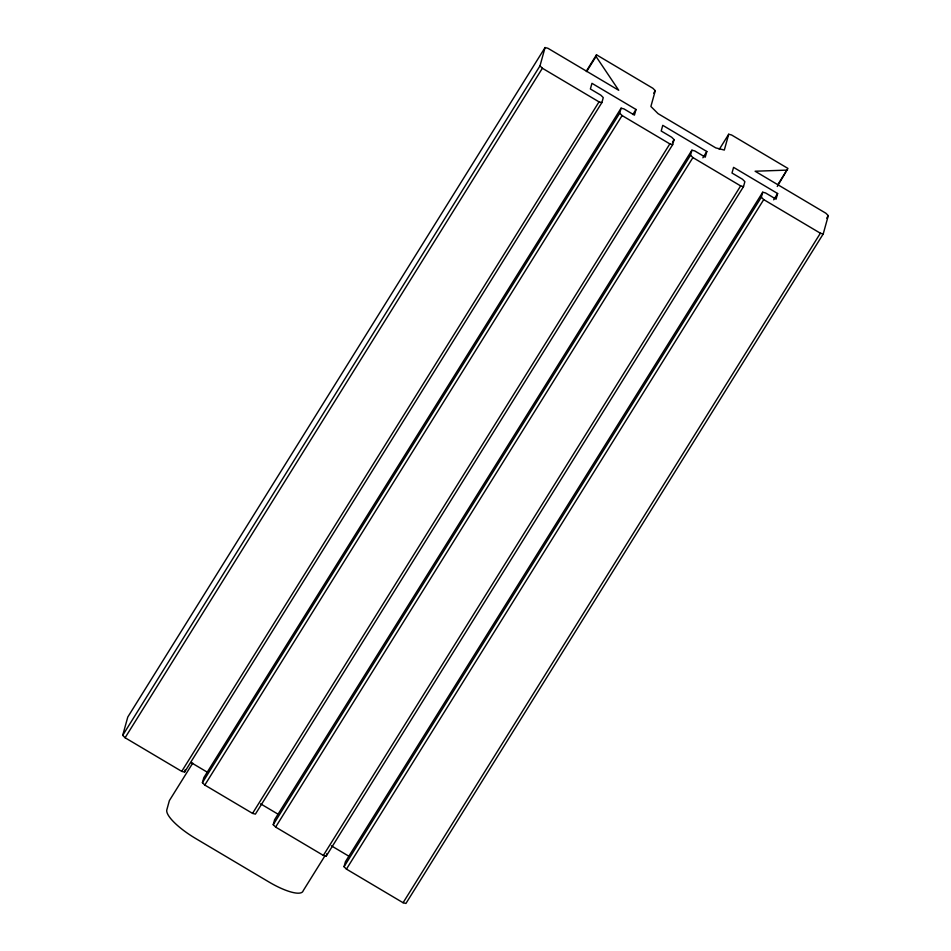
<?xml version="1.0" encoding="UTF-8"?>
<svg xmlns="http://www.w3.org/2000/svg" width="951" height="951" viewBox="0 0 951 951"><rect width="100%" height="100%" fill="white"/><g stroke="black" fill="none" stroke-linecap="round" stroke-linejoin="round"><path stroke-width="1.43" d="M787.487 170.098L755.106 171.228L825.908 213.25L828.297 215.639L823.221 233.946L405.934 903.45L403.081 902.725L346.437 869.107L344.048 866.718L345.427 861.725L762.714 192.221L765.567 192.946L776.064 199.175L777.633 193.517L733.566 167.364L731.997 173.023L742.493 179.252L744.883 181.641L743.504 186.634L326.205 856.138L323.352 855.413L275.624 827.085L273.234 824.695L274.613 819.703L691.912 150.199L694.765 150.924L705.25 157.153L706.819 151.494L662.764 125.342L661.195 131L671.679 137.229L674.069 139.619L672.69 144.611L255.403 814.115L252.55 813.39L204.81 785.062L202.42 782.673L203.811 777.68L621.098 108.176L623.951 108.901L634.436 115.13L636.005 109.472L591.95 83.319L590.381 88.978L600.877 95.207L603.267 97.596L601.876 102.589L184.589 772.093L181.736 771.368L125.092 737.75L122.703 735.361L127.779 717.054L545.066 47.55L547.919 48.275L618.732 90.297L596.039 56.478L596.503 54.813L652.885 88.277L655.275 90.666L650.888 106.476L658.068 113.644L715.758 147.881L724.317 150.056L728.704 134.246L731.557 134.971L787.951 168.434L777.264 186.491M184.589 772.093L185.279 769.597M122.703 735.361L539.99 65.857L545.066 47.55M326.205 856.138L326.906 853.641M202.42 782.673L619.707 113.169L621.098 108.176M273.234 824.695L690.521 155.191L691.912 150.199M344.048 866.718L761.335 197.214L762.714 192.221M125.092 737.75L542.379 68.246L539.99 65.857M586.28 71.206L596.503 54.813M586.601 71.61L596.039 56.478M181.736 771.368L599.023 101.864L601.876 102.589M192.732 763.142L169.373 800.611L166.841 809.765A36.709 9.974 31.9 0 0 195.537 838.425L268.967 882.005A36.709 9.974 31.9 0 0 303.214 890.695L325.016 855.722M204.81 785.062L622.109 115.558L619.707 113.169M632.867 114.512L636.005 109.472M653.706 93.186L655.275 90.666M252.55 813.39L669.837 143.886L672.69 144.611M672.5 142.139L674.069 139.619M275.624 827.085L692.91 157.581L690.521 155.191M702.896 157.795L706.819 151.494M719.289 149.355L728.704 134.246M323.352 855.413L740.651 185.909L743.504 186.634M346.437 869.107L763.724 199.603L761.335 197.214M777.728 184.827L785.585 172.214M773.698 199.817L777.633 193.517M826.728 218.159L828.297 215.639M403.081 902.725L820.368 233.221L823.221 233.946M542.379 68.246L599.023 101.864M622.109 115.558L669.837 143.886M692.91 157.581L740.651 185.909M763.724 199.603L820.368 233.221M191.032 762.536L207.389 772.248M260.574 803.809L278.203 814.27M331.388 845.831L349.017 856.292"/></g></svg>
